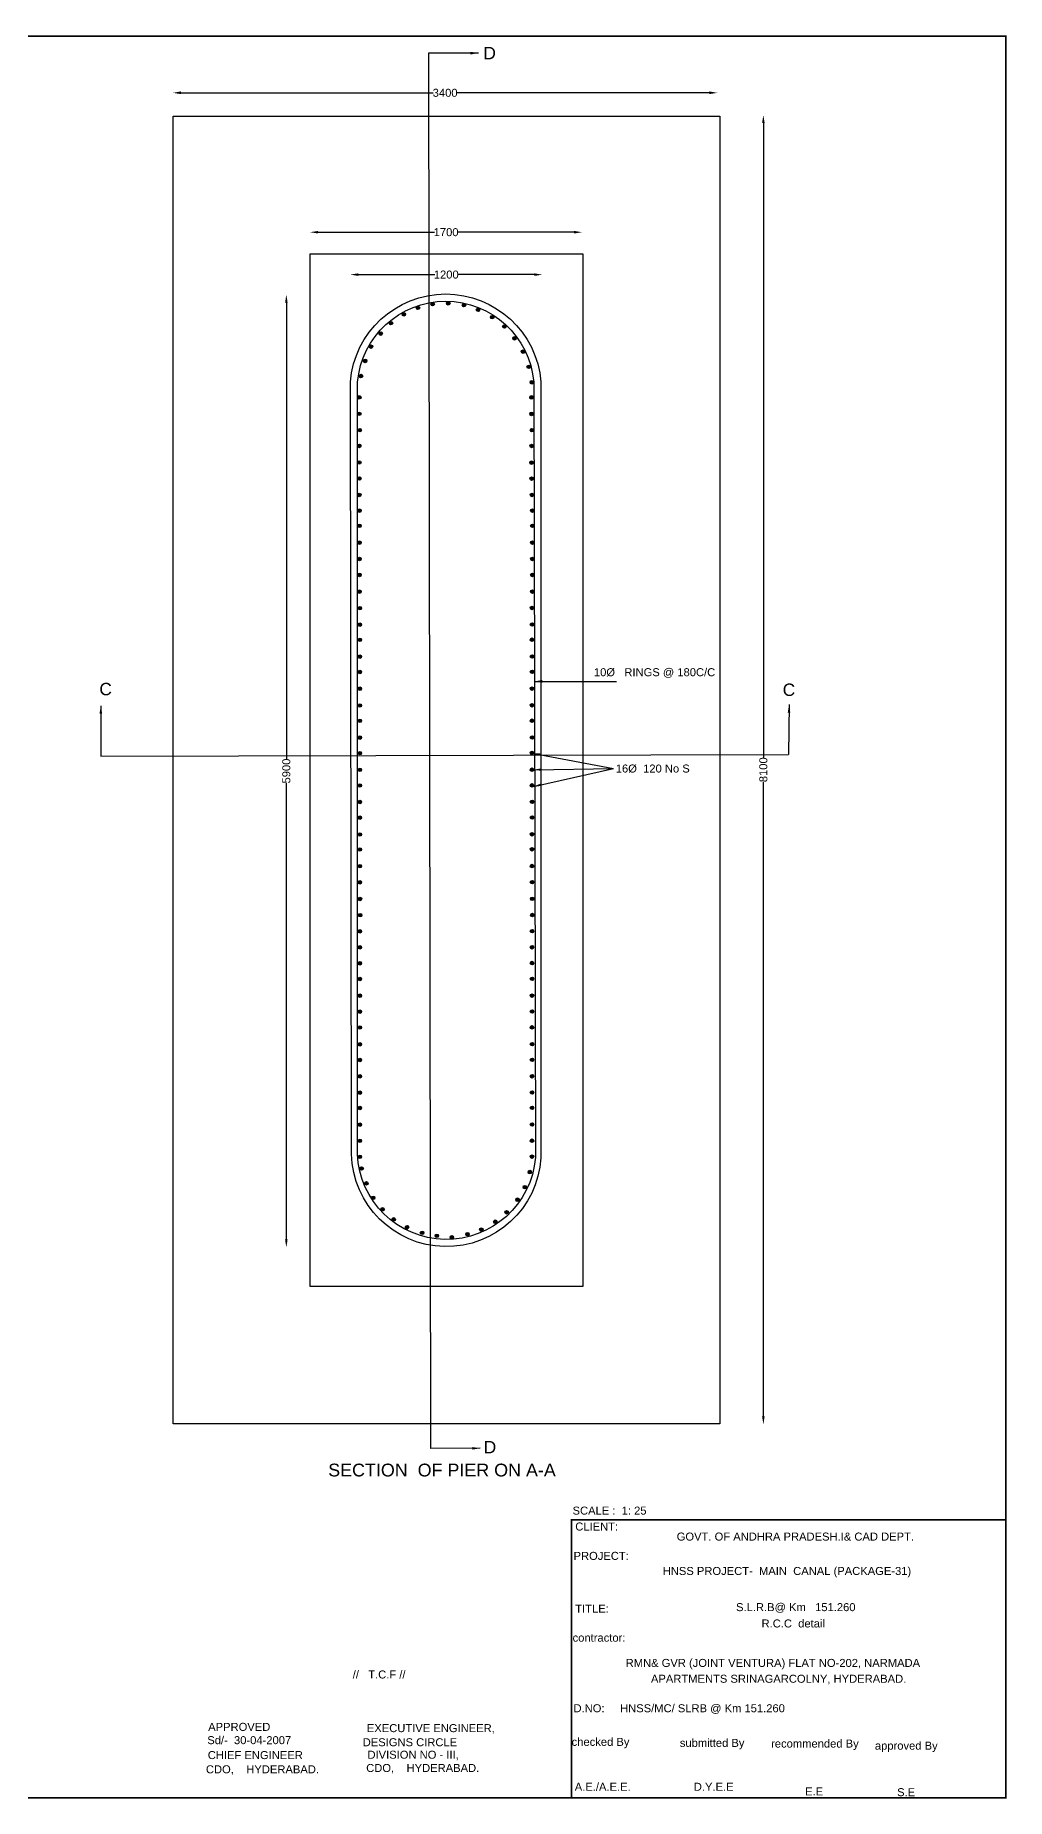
# Model space of a CAD drawing. Header units: inches. Extents: x 283857 to 299716, y -180686 to -169666.
# Drawn here: x 293648 to 299716, y -180686 to -169666 of the extents above; entities that cross this region are included whole.
import ezdxf

# ---------------------------------------------------------------- set-up
doc = ezdxf.new("R2010")
doc.units = ezdxf.units.IN
doc.header["$MEASUREMENT"] = 0
doc.styles.get("Standard").update_dxf_attribs({"font": 'arial.ttf'})
doc.dimstyles.new('ST100', dxfattribs={"dimtxt": 50, "dimasz": 50, "dimexe": 0, "dimexo": 300, "dimgap": 0.09, "dimtad": 0, "dimtih": 1, "dimtoh": 1, "dimdec": 0, "dimzin": 0, "dimdsep": 46, "dimtxsty": 'Standard', "dimcen": 0, "dimse1": 1, "dimse2": 1, "dimadec": 0, "dimazin": 0, "dimtfac": 1, "dimtdec": 0, "dimtofl": 0, "dimtmove": 0, "dimatfit": 3, "dimfxl": 2000, "dimtolj": 1, "dimtzin": 0, "dimarcsym": 0})

# ---------------------------------------------------------------- blocks, each defined once
blk = doc.blocks.new('*D29')
at = {"color": 0, "lineweight": -2, "transparency": 16777216}
for p, q in [((294558, -170026), (296134, -170026)), ((297858, -170026), (296283, -170026))]:
    blk.add_line(p, q, dxfattribs=at)
at = {"color": 0, "transparency": 16777216}
for points in [[(294558, -170017), (294558, -170034), (294508, -170026)], [(297858, -170017), (297858, -170034), (297908, -170026)]]:
    blk.add_solid(points, dxfattribs=at)
at = {"layer": 'Defpoints', "color": 0, "transparency": 16777216}
for p in [(294508, -170033), (297908, -170026), (297908, -170033)]:
    blk.add_point(p, dxfattribs=at)
at = {"color": 0, "transparency": 16777216, "insert": (296208, -170026), "char_height": 50, "attachment_point": 5}
blk.add_mtext('\\A1;3400', dxfattribs=at)
blk = doc.blocks.new('*D30')
at = {"color": 0, "lineweight": -2, "transparency": 16777216}
for p, q in [((295414, -170897), (296142, -170897)), ((297014, -170897), (296286, -170897))]:
    blk.add_line(p, q, dxfattribs=at)
at = {"color": 0, "transparency": 16777216}
for points in [[(295414, -170889), (295414, -170905), (295364, -170897)], [(297014, -170889), (297014, -170905), (297064, -170897)]]:
    blk.add_solid(points, dxfattribs=at)
at = {"layer": 'Defpoints', "color": 0, "transparency": 16777216}
for p in [(295364, -170900), (297064, -170897), (297064, -170900)]:
    blk.add_point(p, dxfattribs=at)
at = {"color": 0, "transparency": 16777216, "insert": (296214, -170897), "char_height": 50, "attachment_point": 5}
blk.add_mtext('\\A1;1700', dxfattribs=at)
blk = doc.blocks.new('*D31')
at = {"color": 0, "lineweight": -2, "transparency": 16777216}
for p, q in [((295665, -171162), (296143, -171162)), ((296765, -171162), (296287, -171162))]:
    blk.add_line(p, q, dxfattribs=at)
at = {"color": 0, "transparency": 16777216}
for points in [[(295665, -171154), (295665, -171170), (295615, -171162)], [(296765, -171154), (296765, -171170), (296815, -171162)]]:
    blk.add_solid(points, dxfattribs=at)
at = {"layer": 'Defpoints', "color": 0, "transparency": 16777216}
for p in [(295615, -171165), (296815, -171162), (296815, -171165)]:
    blk.add_point(p, dxfattribs=at)
at = {"color": 0, "transparency": 16777216, "insert": (296215, -171162), "char_height": 50, "attachment_point": 5}
blk.add_mtext('\\A1;1200', dxfattribs=at)
blk = doc.blocks.new('*D32')
at = {"color": 0, "lineweight": -2, "transparency": 16777216}
for p, q in [((295216, -171337), (295216, -174189)), ((295216, -177191), (295216, -174339))]:
    blk.add_line(p, q, dxfattribs=at)
at = {"color": 0, "transparency": 16777216}
for points in [[(295208, -171337), (295224, -171337), (295216, -171287)], [(295208, -177191), (295224, -177191), (295216, -177241)]]:
    blk.add_solid(points, dxfattribs=at)
at = {"layer": 'Defpoints', "color": 0, "transparency": 16777216}
for p in [(295210, -171287), (295210, -177241), (295216, -177241)]:
    blk.add_point(p, dxfattribs=at)
at = {"color": 0, "transparency": 16777216, "insert": (295216, -174264), "char_height": 50, "attachment_point": 5, "rotation": 90}
blk.add_mtext('\\A1;5900', dxfattribs=at)
blk = doc.blocks.new('*D33')
at = {"color": 0, "lineweight": -2, "transparency": 16777216}
for p, q in [((298196, -170215), (298196, -174181)), ((298196, -178297), (298196, -174331))]:
    blk.add_line(p, q, dxfattribs=at)
at = {"color": 0, "transparency": 16777216}
for points in [[(298188, -170215), (298204, -170215), (298196, -170165)], [(298188, -178297), (298204, -178297), (298196, -178347)]]:
    blk.add_solid(points, dxfattribs=at)
at = {"layer": 'Defpoints', "color": 0, "transparency": 16777216}
for p in [(298192, -170165), (298192, -178347), (298196, -178347)]:
    blk.add_point(p, dxfattribs=at)
at = {"color": 0, "transparency": 16777216, "insert": (298196, -174256), "char_height": 50, "attachment_point": 5, "rotation": 90}
blk.add_mtext('\\A1;8100', dxfattribs=at)

msp = doc.modelspace()

# ---------------------------------------------------------------- hatches: boundary and pattern name
h = msp.add_hatch(color=256)
edge = h.paths.add_edge_path()
edge.add_arc((296129.8, -171346.4), 11.1, 0, 360)
h = msp.add_hatch(color=256)
edge = h.paths.add_edge_path()
edge.add_arc((296227.5, -171340.9), 11.1, 0, 360)
h = msp.add_hatch(color=256)
edge = h.paths.add_edge_path()
edge.add_arc((296325.4, -171352.6), 11.1, 0, 360)
h = msp.add_hatch(color=256)
edge = h.paths.add_edge_path()
edge.add_arc((295869.6, -171465), 11.1, 0, 360)
h = msp.add_hatch(color=256)
edge = h.paths.add_edge_path()
edge.add_arc((295950.1, -171410), 11.1, 0, 360)
h = msp.add_hatch(color=256)
edge = h.paths.add_edge_path()
edge.add_arc((296038.3, -171369.8), 11.1, 0, 360)
h = msp.add_hatch(color=256)
edge = h.paths.add_edge_path()
edge.add_arc((296413.5, -171382.2), 11.1, 0, 360)
h = msp.add_hatch(color=256)
edge = h.paths.add_edge_path()
edge.add_arc((296502.3, -171427.8), 11.1, 0, 360)
h = msp.add_hatch(color=256)
edge = h.paths.add_edge_path()
edge.add_arc((295805.6, -171530.3), 11.1, 0, 360)
h = msp.add_hatch(color=256)
edge = h.paths.add_edge_path()
edge.add_arc((296578, -171486.2), 11.1, 0, 360)
h = msp.add_hatch(color=256)
edge = h.paths.add_edge_path()
edge.add_arc((296641.3, -171559.8), 11.1, 0, 360)
h = msp.add_hatch(color=256)
edge = h.paths.add_edge_path()
edge.add_arc((295745.1, -171612.1), 11.1, 0, 360)
h = msp.add_hatch(color=256)
edge = h.paths.add_edge_path()
edge.add_arc((296695.1, -171643.2), 11.1, 0, 360)
h = msp.add_hatch(color=256)
edge = h.paths.add_edge_path()
edge.add_arc((295682.4, -171796), 11.1, 0, 360)
h = msp.add_hatch(color=256)
edge = h.paths.add_edge_path()
edge.add_arc((295707.9, -171701.2), 11.1, 0, 360)
h = msp.add_hatch(color=256)
edge = h.paths.add_edge_path()
edge.add_arc((296730.2, -171738), 11.1, 0, 360)
h = msp.add_hatch(color=256)
edge = h.paths.add_edge_path()
edge.add_arc((296749.5, -171834.5), 11.1, 0, 360)
h = msp.add_hatch(color=256)
edge = h.paths.add_edge_path()
edge.add_arc((295671.4, -171928.8), 11.1, 0, 360)
h = msp.add_hatch(color=256)
edge = h.paths.add_edge_path()
edge.add_arc((296747.4, -171929.3), 11.1, 0, 360)
h = msp.add_hatch(color=256)
edge = h.paths.add_edge_path()
edge.add_arc((295671.4, -172031.8), 11.1, 0, 360)
h = msp.add_hatch(color=256)
edge = h.paths.add_edge_path()
edge.add_arc((295674.4, -172133.8), 11.1, 0, 360)
h = msp.add_hatch(color=256)
edge = h.paths.add_edge_path()
edge.add_arc((296747.4, -172032.3), 11.1, 0, 360)
h = msp.add_hatch(color=256)
edge = h.paths.add_edge_path()
edge.add_arc((296750.4, -172134.3), 11.1, 0, 360)
h = msp.add_hatch(color=256)
edge = h.paths.add_edge_path()
edge.add_arc((295672.4, -172232.3), 11.1, 0, 360)
h = msp.add_hatch(color=256)
edge = h.paths.add_edge_path()
edge.add_arc((296748.4, -172232.8), 11.1, 0, 360)
h = msp.add_hatch(color=256)
edge = h.paths.add_edge_path()
edge.add_arc((295671.4, -172336.3), 11.1, 0, 360)
h = msp.add_hatch(color=256)
edge = h.paths.add_edge_path()
edge.add_arc((296747.4, -172336.8), 11.1, 0, 360)
h = msp.add_hatch(color=256)
edge = h.paths.add_edge_path()
edge.add_arc((295672.4, -172436.3), 11.1, 0, 360)
h = msp.add_hatch(color=256)
edge = h.paths.add_edge_path()
edge.add_arc((296748.4, -172436.8), 11.1, 0, 360)
h = msp.add_hatch(color=256)
edge = h.paths.add_edge_path()
edge.add_arc((295671.5, -172539), 11.1, 0, 360)
h = msp.add_hatch(color=256)
edge = h.paths.add_edge_path()
edge.add_arc((296751, -172539), 11.1, 0, 360)
h = msp.add_hatch(color=256)
edge = h.paths.add_edge_path()
edge.add_arc((295673.4, -172636.8), 11.1, 0, 360)
h = msp.add_hatch(color=256)
edge = h.paths.add_edge_path()
edge.add_arc((296752.8, -172636.8), 11.1, 0, 360)
h = msp.add_hatch(color=256)
edge = h.paths.add_edge_path()
edge.add_arc((295673.4, -172732.1), 11.1, 0, 360)
h = msp.add_hatch(color=256)
edge = h.paths.add_edge_path()
edge.add_arc((296752.8, -172732.1), 11.1, 0, 360)
h = msp.add_hatch(color=256)
edge = h.paths.add_edge_path()
edge.add_arc((295673.4, -172836.5), 11.1, 0, 360)
h = msp.add_hatch(color=256)
edge = h.paths.add_edge_path()
edge.add_arc((296752.8, -172836.5), 11.1, 0, 360)
h = msp.add_hatch(color=256)
edge = h.paths.add_edge_path()
edge.add_arc((295673.4, -172938.6), 11.1, 0, 360)
h = msp.add_hatch(color=256)
edge = h.paths.add_edge_path()
edge.add_arc((296752.8, -172938.6), 11.1, 0, 360)
h = msp.add_hatch(color=256)
edge = h.paths.add_edge_path()
edge.add_arc((295673.4, -173038.4), 11.1, 0, 360)
h = msp.add_hatch(color=256)
edge = h.paths.add_edge_path()
edge.add_arc((296752.8, -173038.4), 11.1, 0, 360)
h = msp.add_hatch(color=256)
edge = h.paths.add_edge_path()
edge.add_arc((295673.4, -173142.8), 11.1, 0, 360)
h = msp.add_hatch(color=256)
edge = h.paths.add_edge_path()
edge.add_arc((296752.8, -173142.8), 11.1, 0, 360)
h = msp.add_hatch(color=256)
edge = h.paths.add_edge_path()
edge.add_arc((295674.6, -173246), 11.1, 0, 360)
h = msp.add_hatch(color=256)
edge = h.paths.add_edge_path()
edge.add_arc((295674.6, -173349.5), 11.1, 0, 360)
h = msp.add_hatch(color=256)
edge = h.paths.add_edge_path()
edge.add_arc((296750.7, -173245), 11.1, 0, 360)
h = msp.add_hatch(color=256)
edge = h.paths.add_edge_path()
edge.add_arc((296750.7, -173348.6), 11.1, 0, 360)
h = msp.add_hatch(color=256)
edge = h.paths.add_edge_path()
edge.add_arc((295674.6, -173444.4), 11.1, 0, 360)
h = msp.add_hatch(color=256)
edge = h.paths.add_edge_path()
edge.add_arc((296750.7, -173443.5), 11.1, 0, 360)
h = msp.add_hatch(color=256)
edge = h.paths.add_edge_path()
edge.add_arc((295674.6, -173549.3), 11.1, 0, 360)
h = msp.add_hatch(color=256)
edge = h.paths.add_edge_path()
edge.add_arc((296750.7, -173548.4), 11.1, 0, 360)
h = msp.add_hatch(color=256)
edge = h.paths.add_edge_path()
edge.add_arc((295674.6, -173645), 11.1, 0, 360)
h = msp.add_hatch(color=256)
edge = h.paths.add_edge_path()
edge.add_arc((296750.7, -173644.1), 11.1, 0, 360)
h = msp.add_hatch(color=256)
edge = h.paths.add_edge_path()
edge.add_arc((295674.6, -173749.9), 11.1, 0, 360)
h = msp.add_hatch(color=256)
edge = h.paths.add_edge_path()
edge.add_arc((296750.7, -173749), 11.1, 0, 360)
h = msp.add_hatch(color=256)
edge = h.paths.add_edge_path()
edge.add_arc((295674.6, -173854.3), 11.1, 0, 360)
h = msp.add_hatch(color=256)
edge = h.paths.add_edge_path()
edge.add_arc((296750.7, -173853.3), 11.1, 0, 360)
h = msp.add_hatch(color=256)
edge = h.paths.add_edge_path()
edge.add_arc((295674.6, -173950.6), 11.1, 0, 360)
h = msp.add_hatch(color=256)
edge = h.paths.add_edge_path()
edge.add_arc((296750.7, -173949.7), 11.1, 0, 360)
h = msp.add_hatch(color=256)
edge = h.paths.add_edge_path()
edge.add_arc((295674.6, -174055), 11.1, 0, 360)
h = msp.add_hatch(color=256)
edge = h.paths.add_edge_path()
edge.add_arc((296750.7, -174054.1), 11.1, 0, 360)
h = msp.add_hatch(color=256)
edge = h.paths.add_edge_path()
edge.add_arc((295674.6, -174152.2), 11.1, 0, 360)
h = msp.add_hatch(color=256)
edge = h.paths.add_edge_path()
edge.add_arc((296750.7, -174151.3), 11.1, 0, 360)
h = msp.add_hatch(color=256)
edge = h.paths.add_edge_path()
edge.add_arc((295674.6, -174256.8), 11.1, 0, 360)
h = msp.add_hatch(color=256)
edge = h.paths.add_edge_path()
edge.add_arc((296750.7, -174255.9), 11.1, 0, 360)
h = msp.add_hatch(color=256)
edge = h.paths.add_edge_path()
edge.add_arc((295674.6, -174354.7), 11.1, 0, 360)
h = msp.add_hatch(color=256)
edge = h.paths.add_edge_path()
edge.add_arc((296750.7, -174353.8), 11.1, 0, 360)
h = msp.add_hatch(color=256)
edge = h.paths.add_edge_path()
edge.add_arc((295674.6, -174457.4), 11.1, 0, 360)
h = msp.add_hatch(color=256)
edge = h.paths.add_edge_path()
edge.add_arc((295674.6, -174555.4), 11.1, 0, 360)
h = msp.add_hatch(color=256)
edge = h.paths.add_edge_path()
edge.add_arc((296750.7, -174456.5), 11.1, 0, 360)
h = msp.add_hatch(color=256)
edge = h.paths.add_edge_path()
edge.add_arc((296750.7, -174554.5), 11.1, 0, 360)
h = msp.add_hatch(color=256)
edge = h.paths.add_edge_path()
edge.add_arc((295674.6, -174660.4), 11.1, 0, 360)
h = msp.add_hatch(color=256)
edge = h.paths.add_edge_path()
edge.add_arc((296750.7, -174659.4), 11.1, 0, 360)
h = msp.add_hatch(color=256)
edge = h.paths.add_edge_path()
edge.add_arc((295674.6, -174754), 11.1, 0, 360)
h = msp.add_hatch(color=256)
edge = h.paths.add_edge_path()
edge.add_arc((296750.7, -174753.1), 11.1, 0, 360)
h = msp.add_hatch(color=256)
edge = h.paths.add_edge_path()
edge.add_arc((295674.6, -174858.5), 11.1, 0, 360)
h = msp.add_hatch(color=256)
edge = h.paths.add_edge_path()
edge.add_arc((296750.7, -174857.5), 11.1, 0, 360)
h = msp.add_hatch(color=256)
edge = h.paths.add_edge_path()
edge.add_arc((295674.9, -174959.1), 11.1, 0, 360)
h = msp.add_hatch(color=256)
edge = h.paths.add_edge_path()
edge.add_arc((296751, -174958.1), 11.1, 0, 360)
h = msp.add_hatch(color=256)
edge = h.paths.add_edge_path()
edge.add_arc((295675.6, -175063.6), 11.1, 0, 360)
h = msp.add_hatch(color=256)
edge = h.paths.add_edge_path()
edge.add_arc((296751.7, -175062.6), 11.1, 0, 360)
h = msp.add_hatch(color=256)
edge = h.paths.add_edge_path()
edge.add_arc((295677.2, -175164.8), 11.1, 0, 360)
h = msp.add_hatch(color=256)
edge = h.paths.add_edge_path()
edge.add_arc((296753.2, -175163.8), 11.1, 0, 360)
h = msp.add_hatch(color=256)
edge = h.paths.add_edge_path()
edge.add_arc((295674.6, -175265.7), 11.1, 0, 360)
h = msp.add_hatch(color=256)
edge = h.paths.add_edge_path()
edge.add_arc((296750.7, -175264.8), 11.1, 0, 360)
h = msp.add_hatch(color=256)
edge = h.paths.add_edge_path()
edge.add_arc((295674.6, -175366), 11.1, 0, 360)
h = msp.add_hatch(color=256)
edge = h.paths.add_edge_path()
edge.add_arc((296750.7, -175365), 11.1, 0, 360)
h = msp.add_hatch(color=256)
edge = h.paths.add_edge_path()
edge.add_arc((295674.6, -175465), 11.1, 0, 360)
h = msp.add_hatch(color=256)
edge = h.paths.add_edge_path()
edge.add_arc((296750.7, -175464.1), 11.1, 0, 360)
h = msp.add_hatch(color=256)
edge = h.paths.add_edge_path()
edge.add_arc((295674.6, -175563.1), 11.1, 0, 360)
h = msp.add_hatch(color=256)
edge = h.paths.add_edge_path()
edge.add_arc((296750.7, -175562.2), 11.1, 0, 360)
h = msp.add_hatch(color=256)
edge = h.paths.add_edge_path()
edge.add_arc((295674.6, -175668.3), 11.1, 0, 360)
h = msp.add_hatch(color=256)
edge = h.paths.add_edge_path()
edge.add_arc((295674.6, -175767.3), 11.1, 0, 360)
h = msp.add_hatch(color=256)
edge = h.paths.add_edge_path()
edge.add_arc((296750.7, -175667.3), 11.1, 0, 360)
h = msp.add_hatch(color=256)
edge = h.paths.add_edge_path()
edge.add_arc((296750.7, -175766.4), 11.1, 0, 360)
h = msp.add_hatch(color=256)
edge = h.paths.add_edge_path()
edge.add_arc((295674.6, -175866.7), 11.1, 0, 360)
h = msp.add_hatch(color=256)
edge = h.paths.add_edge_path()
edge.add_arc((296750.7, -175865.7), 11.1, 0, 360)
h = msp.add_hatch(color=256)
edge = h.paths.add_edge_path()
edge.add_arc((295674.6, -175971.5), 11.1, 0, 360)
h = msp.add_hatch(color=256)
edge = h.paths.add_edge_path()
edge.add_arc((296750.7, -175970.5), 11.1, 0, 360)
h = msp.add_hatch(color=256)
edge = h.paths.add_edge_path()
edge.add_arc((295674.6, -176069.6), 11.1, 0, 360)
h = msp.add_hatch(color=256)
edge = h.paths.add_edge_path()
edge.add_arc((296750.7, -176068.6), 11.1, 0, 360)
h = msp.add_hatch(color=256)
edge = h.paths.add_edge_path()
edge.add_arc((295674.6, -176172.1), 11.1, 0, 360)
h = msp.add_hatch(color=256)
edge = h.paths.add_edge_path()
edge.add_arc((296750.7, -176171.1), 11.1, 0, 360)
h = msp.add_hatch(color=256)
edge = h.paths.add_edge_path()
edge.add_arc((295674.6, -176274), 11.1, 0, 360)
h = msp.add_hatch(color=256)
edge = h.paths.add_edge_path()
edge.add_arc((296750.7, -176273), 11.1, 0, 360)
h = msp.add_hatch(color=256)
edge = h.paths.add_edge_path()
edge.add_arc((295674.6, -176369.2), 11.1, 0, 360)
h = msp.add_hatch(color=256)
edge = h.paths.add_edge_path()
edge.add_arc((296750.7, -176368.3), 11.1, 0, 360)
h = msp.add_hatch(color=256)
edge = h.paths.add_edge_path()
edge.add_arc((295674.6, -176473.9), 11.1, 0, 360)
h = msp.add_hatch(color=256)
edge = h.paths.add_edge_path()
edge.add_arc((296750.7, -176473), 11.1, 0, 360)
h = msp.add_hatch(color=256)
edge = h.paths.add_edge_path()
edge.add_arc((295674.6, -176574.9), 11.1, 0, 360)
h = msp.add_hatch(color=256)
edge = h.paths.add_edge_path()
edge.add_arc((296750.7, -176573.9), 11.1, 0, 360)
h = msp.add_hatch(color=256)
edge = h.paths.add_edge_path()
edge.add_arc((295674.6, -176674.6), 11.1, 0, 360)
h = msp.add_hatch(color=256)
edge = h.paths.add_edge_path()
edge.add_arc((295686.5, -176747.9), 11.1, 0, 360)
h = msp.add_hatch(color=256)
edge = h.paths.add_edge_path()
edge.add_arc((296750.7, -176673.6), 11.1, 0, 360)
h = msp.add_hatch(color=256)
edge = h.paths.add_edge_path()
edge.add_arc((295715.9, -176840.7), 11.1, 0, 360)
h = msp.add_hatch(color=256)
edge = h.paths.add_edge_path()
edge.add_arc((296706.1, -176864.4), 11.1, 0, 360)
h = msp.add_hatch(color=256)
edge = h.paths.add_edge_path()
edge.add_arc((296737.4, -176770.2), 11.1, 0, 360)
h = msp.add_hatch(color=256)
edge = h.paths.add_edge_path()
edge.add_arc((295758.6, -176930.7), 11.1, 0, 360)
h = msp.add_hatch(color=256)
edge = h.paths.add_edge_path()
edge.add_arc((296660.6, -176943), 11.1, 0, 360)
h = msp.add_hatch(color=256)
edge = h.paths.add_edge_path()
edge.add_arc((295816.6, -177003.1), 11.1, 0, 360)
h = msp.add_hatch(color=256)
edge = h.paths.add_edge_path()
edge.add_arc((295886.8, -177065.6), 11.1, 0, 360)
h = msp.add_hatch(color=256)
edge = h.paths.add_edge_path()
edge.add_arc((296521.2, -177080.6), 11.1, 0, 360)
h = msp.add_hatch(color=256)
edge = h.paths.add_edge_path()
edge.add_arc((296592.4, -177021.6), 11.1, 0, 360)
h = msp.add_hatch(color=256)
edge = h.paths.add_edge_path()
edge.add_arc((295970.2, -177114.8), 11.1, 0, 360)
h = msp.add_hatch(color=256)
edge = h.paths.add_edge_path()
edge.add_arc((296064.1, -177149.9), 11.1, 0, 360)
h = msp.add_hatch(color=256)
edge = h.paths.add_edge_path()
edge.add_arc((296156, -177168.8), 11.1, 0, 360)
h = msp.add_hatch(color=256)
edge = h.paths.add_edge_path()
edge.add_arc((296249.9, -177177.4), 11.1, 0, 360)
h = msp.add_hatch(color=256)
edge = h.paths.add_edge_path()
edge.add_arc((296347.5, -177158.4), 11.1, 0, 360)
h = msp.add_hatch(color=256)
edge = h.paths.add_edge_path()
edge.add_arc((296434, -177129.8), 11.1, 0, 360)

# ---------------------------------------------------------------- linework, layer by layer
at = {"const_width": 10}
for points in [[(283861.8, -169671.3), (299711.2, -169671.3), (299711.2, -180681), (283861.8, -180681)], [(299711.2, -180681), (296998.1, -180681), (296998.1, -178943.2), (299711.2, -178943.2)]]:
    msp.add_lwpolyline(points, close=True, dxfattribs=at)
for points in [[(294508.2, -170171.4), (297925, -170171.4), (297925, -178342.9), (294508.2, -178342.9)], [(295364, -171031.9), (297068.1, -171031.9), (297068.1, -177484.4), (295364, -177484.4)]]:
    msp.add_lwpolyline(points, close=True)
msp.add_lwpolyline([(295623.6, -176658.1), (295616.5, -171832.5, -0.9238088), (296806.3, -171832.5), (296806.3, -176680.2, -0.9581478), (295623.6, -176658.1, -0.9632818)], format="xyb")
msp.add_lwpolyline([(295659.9, -176657.5), (295661.5, -171834.3, -0.9208512), (296761.3, -171834.3), (296772, -176678.8, -0.9400479)], format="xyb", close=True)
msp.add_lwpolyline([(294057.5, -174170.4), (298353.8, -174160.4)])
for centre in [(296129.8, -171346.4), (296227.5, -171340.9), (296325.4, -171352.6), (295869.6, -171465), (295950.1, -171410), (296038.3, -171369.8), (296413.5, -171382.2), (296502.3, -171427.8), (295805.6, -171530.3), (296578, -171486.2), (296641.3, -171559.8), (295745.1, -171612.1), (296695.1, -171643.2), (295682.4, -171796), (295707.9, -171701.2), (296730.2, -171738), (296749.5, -171834.5), (295671.4, -171928.8), (296747.4, -171929.3), (295671.4, -172031.8), (295674.4, -172133.8), (296747.4, -172032.3), (296750.4, -172134.3), (295672.4, -172232.3), (296748.4, -172232.8), (295671.4, -172336.3), (296747.4, -172336.8), (295672.4, -172436.3), (296748.4, -172436.8), (295671.5, -172539), (296751, -172539), (295673.4, -172636.8), (296752.8, -172636.8), (295673.4, -172732.1), (296752.8, -172732.1), (295673.4, -172836.5), (296752.8, -172836.5), (295673.4, -172938.6), (296752.8, -172938.6), (295673.4, -173038.4), (296752.8, -173038.4), (295673.4, -173142.8), (296752.8, -173142.8), (295674.6, -173246), (295674.6, -173349.5), (296750.7, -173245), (296750.7, -173348.6), (295674.6, -173444.4), (296750.7, -173443.5), (295674.6, -173549.3), (296750.7, -173548.4), (295674.6, -173645), (296750.7, -173644.1), (295674.6, -173749.9), (296750.7, -173749), (295674.6, -173854.3), (296750.7, -173853.3), (295674.6, -173950.6), (296750.7, -173949.7), (295674.6, -174055), (296750.7, -174054.1), (295674.6, -174152.2), (296750.7, -174151.3), (295674.6, -174256.8), (296750.7, -174255.9), (295674.6, -174354.7), (296750.7, -174353.8), (295674.6, -174457.4), (295674.6, -174555.4), (296750.7, -174456.5), (296750.7, -174554.5), (295674.6, -174660.4), (296750.7, -174659.4), (295674.6, -174754), (296750.7, -174753.1), (295674.6, -174858.5), (296750.7, -174857.5), (295674.9, -174959.1), (296751, -174958.1), (295675.6, -175063.6), (296751.7, -175062.6), (295677.2, -175164.8), (296753.2, -175163.8), (295674.6, -175265.7), (296750.7, -175264.8), (295674.6, -175366), (296750.7, -175365), (295674.6, -175465), (296750.7, -175464.1), (295674.6, -175563.1), (296750.7, -175562.2), (295674.6, -175668.3), (295674.6, -175767.3), (296750.7, -175667.3), (296750.7, -175766.4), (295674.6, -175866.7), (296750.7, -175865.7), (295674.6, -175971.5), (296750.7, -175970.5), (295674.6, -176069.6), (296750.7, -176068.6), (295674.6, -176172.1), (296750.7, -176171.1), (295674.6, -176274), (296750.7, -176273), (295674.6, -176369.2), (296750.7, -176368.3), (295674.6, -176473.9), (296750.7, -176473), (295674.6, -176574.9), (296750.7, -176573.9), (295674.6, -176674.6), (295686.5, -176747.9), (296750.7, -176673.6), (295715.9, -176840.7), (296706.1, -176864.4), (296737.4, -176770.2), (295758.6, -176930.7), (296660.6, -176943), (295816.6, -177003.1), (295886.8, -177065.6), (296521.2, -177080.6), (296592.4, -177021.6), (295970.2, -177114.8), (296064.1, -177149.9), (296156, -177168.8), (296249.9, -177177.4), (296347.5, -177158.4), (296434, -177129.8)]:
    msp.add_circle(centre, 11.1)

# ---------------------------------------------------------------- texts
for s, p in [('D', (296447, -169816.5)), ('C', (294048, -173790.6)), ('C', (298316.7, -173794.9)), ('D', (296449, -178527.7))]:
    msp.add_text(s, height=77.5).set_placement(p)
at = {"color": 0}
for s, height, p in [(' 10Ø   RINGS @ 180C/C', 50, (297118, -173671.5)), (' 16Ø  120 No S', 50, (297254.6, -174273.3)), (' SECTION  OF PIER ON A-A', 80, (295446.5, -178672.1)), ('    SCALE :  1: 25', 50, (296926.5, -178910.5)), ('    CLIENT:', 50, (296943.3, -179009.9)), ('   GOVT. OF ANDHRA PRADESH.I& CAD DEPT.', 50, (297596.4, -179072.8)), ('   PROJECT:', 50, (296952.1, -179193.4)), ('    HNSS PROJECT-  MAIN  CANAL (PACKAGE-31)', 50, (297489.7, -179287.6)), ('     TITLE:', 50, (296923.8, -179523.1)), ('    S.L.R.B@ Km   151.260', 50, (297947.7, -179513.8)), (' R.C.C  detail', 50, (298165.3, -179615.7)), ('     contractor:', 50, (296907.3, -179704.5)), ('   RMN& GVR (JOINT VENTURA) FLAT NO-202, NARMADA', 50, (297277.5, -179862.3)), ('  //   T.C.F //', 50, (295591.9, -179934.6)), ('   APARTMENTS SRINAGARCOLNY, HYDERABAD.', 50, (297435.5, -179961.2)), ('       D.NO:     HNSS/MC/ SLRB @ Km 151.260', 50, (296874, -180145.6)), ('   APPROVED', 50, (294669.6, -180261.9)), ('    EXECUTIVE ENGINEER,', 50, (295641.4, -180269.8)), ('    Sd/-  30-04-2007 ', 50, (294644.5, -180345)), ('      CHIEF ENGINEER', 50, (294608.9, -180438.2)), ('  DESIGNS CIRCLE', 50, (295654.3, -180358)), ('     DIVISION NO - III,', 50, (295625.8, -180435.9)), ('    checked By', 50, (296920.7, -180355.6)), ('    submitted By', 50, (297596.5, -180362.2)), ('    recommended By', 50, (298166.7, -180366.3)), (' approved By', 50, (298873.3, -180379.3)), ('       CDO,    HYDERABAD.', 50, (294577.8, -180527.1)), ('       CDO,    HYDERABAD.', 50, (295579, -180518.9)), ('    A.E./A.E.E.', 50, (296940.1, -180636.3)), ('      D.Y.E.E', 50, (297645.1, -180636.3)), ('         E.E', 50, (298282.5, -180665.2)), ('      S.E', 50, (298915.1, -180670))]:
    msp.add_text(s, height=height, dxfattribs=at).set_placement(p)

# ---------------------------------------------------------------- dimensions: what is measured, and where the dimension line sits
for base, p1, p2, picture, middle in [((297908.2, -170025.7), (294508.2, -170032.8), (297908.2, -170032.8), '*D29', (296208.2, -170025.7)), ((297064.1, -170896.9), (295364.1, -170900.1), (297064.1, -170900.1), '*D30', (296214.1, -170896.9)), ((296814.8, -171162.1), (295614.8, -171165.3), (296814.8, -171165.3), '*D31', (296214.8, -171162.1))]:
    dim = msp.add_linear_dim(base=base, p1=p1, p2=p2, dimstyle='ST100')
    dim.commit()
    dim.dimension.update_dxf_attribs({"geometry": picture, "text_midpoint": middle})
for base, p1, p2, text, picture, middle in [((298196.1, -178346.9), (298192.4, -170165.2), (298192.4, -178346.9), '8100', '*D33', (298196.1, -174256.1)), ((295216, -177240.8), (295210.3, -171287), (295210.3, -177240.8), '5900', '*D32', (295216, -174263.9))]:
    dim = msp.add_linear_dim(base=base, p1=p1, p2=p2, angle=90, text=text, dimstyle='ST100', override={"dimtih": 0})
    dim.commit()
    dim.dimension.update_dxf_attribs({"geometry": picture, "text_midpoint": middle})

# ---------------------------------------------------------------- leaders
for points in [[(296416.4, -169778), (296104.5, -169778), (296115.6, -178497.4)], [(296765.4, -173703.8), (297277.6, -173703.8)], [(294057.1, -173855.8), (294057.9, -174170.4)], [(298356.7, -173849.2), (298353.8, -174160.4)], [(296761.6, -174153.4), (297260.1, -174248.6)], [(296759.4, -174360.6), (297260.1, -174248.6)], [(296761.8, -174255.7), (297260.1, -174248.6)], [(296427.2, -178496.2), (296115.6, -178497.4)]]:
    msp.add_leader(points, dimstyle='ST100', override={"dimgap": 0.09, "dimtad": 0})

doc.saveas('drawing.dxf')
